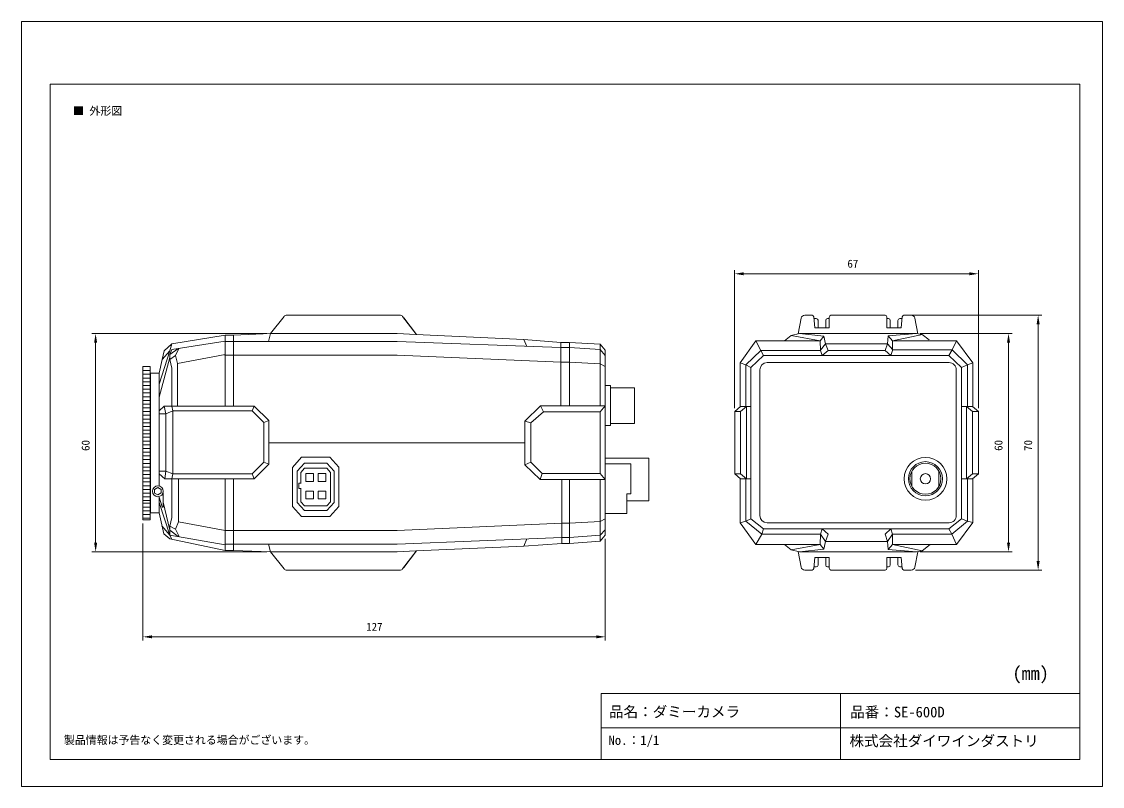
# Model space of a CAD drawing. Units: millimetres on the paper. Extents: x -148 to 148, y -105 to 105.
import ezdxf
from ezdxf.enums import TextEntityAlignment as Align

# ---------------------------------------------------------------- set-up
doc = ezdxf.new("R2010")
doc.units = ezdxf.units.MM
doc.layers.add('0-0_0', color=7, linetype='Continuous')
for name, color, linetype, lineweight in [('0-1_枠', 4, 'Continuous', 18), ('0-2_AM_5', 3, 'Continuous', 18), ('0-3_レイヤ__1', 7, 'Continuous', 18)]:
    doc.layers.add(name, color=color, linetype=linetype, lineweight=lineweight)
doc.styles.add('ＭＳ ゴシック', font='')
doc.styles.get('ＭＳ ゴシック').set_extended_font_data('MS Gothic')

msp = doc.modelspace()

# ---------------------------------------------------------------- linework, layer by layer
at = {"layer": '0-0_0'}
for points in [[(47.437, 35.762), (49.937, 35.346), (49.937, 36.179)], [(111.937, 36.179), (111.937, 35.346), (114.437, 35.762)], [(130.432, 21.88), (131.265, 21.88), (130.848, 24.38)], [(-128.58, 16.836), (-127.746, 16.836), (-128.163, 19.336)], [(122.293, 16.88), (123.126, 16.88), (122.709, 19.38)], [(-128.163, -40.606), (-127.746, -38.106), (-128.58, -38.106)], [(122.709, -40.62), (123.126, -38.12), (122.293, -38.12)], [(130.848, -45.62), (131.265, -43.12), (130.432, -43.12)], [(-115.143, -63.942), (-112.643, -64.359), (-112.643, -63.526)], [(9.399, -63.526), (9.399, -64.359), (11.899, -63.942)]]:
    msp.add_solid(points, dxfattribs=at)
at = {"layer": '0-1_枠'}
msp.add_lwpolyline([(-148.5, -105), (148.5, -105), (148.5, 105), (-148.5, 105)], close=True, dxfattribs=at)
at = {"layer": '0-2_AM_5'}
for p, q in [((47.437, -1.101), (47.437, 36.762)), ((111.937, 35.762), (49.937, 35.762)), ((114.437, -1.101), (114.437, 36.762)), ((94.249, 24.38), (131.848, 24.38)), ((130.848, 21.88), (130.848, -43.12)), ((-81.089, 19.336), (-129.163, 19.336)), ((98.451, 19.38), (123.709, 19.38)), ((-128.163, 16.836), (-128.163, -38.106)), ((122.709, 16.88), (122.709, -38.12)), ((-115.143, -32.825), (-115.143, -64.942)), ((11.899, -36.983), (11.899, -64.942)), ((-81.089, -40.606), (-129.163, -40.606)), ((98.451, -40.62), (123.709, -40.62)), ((97.11, -45.62), (131.848, -45.62)), ((-112.643, -63.942), (9.399, -63.942))]:
    msp.add_line(p, q, dxfattribs=at)
at = {"layer": '0-3_レイヤ__1'}
for p, q in [((-76.39, 24.048), (-80.089, 19.336)), ((-44.584, 24.423), (-75.609, 24.423)), ((-40.105, 19.201), (-43.789, 24.03)), ((66.713, 24.38), (68.716, 24.38)), ((88.781, 24.38), (73.914, 24.38)), ((93.982, 24.38), (95.974, 24.38)), ((-39.999, 19.06), (-43.489, 23.636)), ((65.731, 23.57), (64.905, 19.296)), ((69.88, 23.486), (69.248, 23.488)), ((70.38, 20.919), (70.38, 22.986)), ((72.481, 20.919), (72.481, 22.986)), ((73.414, 23.486), (72.981, 23.486)), ((89.716, 23.446), (89.281, 23.446)), ((90.216, 22.946), (90.216, 20.879)), ((92.317, 22.946), (92.317, 20.879)), ((93.447, 23.446), (92.817, 23.446)), ((97.785, 19.312), (96.956, 23.571)), ((-92.586, 18.89), (-90.263, 18.89)), ((-92.586, 12.497), (-92.586, 18.89)), ((-90.263, -0.545), (-90.263, 18.89)), ((-80.625, 17.194), (-80.089, 19.336)), ((-40.197, 19.069), (-45.284, 19.336)), ((-40.197, 19.069), (-45.284, 19.336)), ((-10.479, 17.73), (-40.197, 19.069)), ((62.95, 18.816), (61.166, 17.38)), ((65.243, 19.38), (62.94, 18.808)), ((70.968, 17.38), (62.94, 18.808)), ((71.946, 18.655), (65.243, 19.38)), ((97.451, 19.38), (65.243, 19.38)), ((71.948, 18.646), (70.968, 17.38)), ((72.424, 16.5), (71.946, 18.655)), ((89.654, 18.735), (89.45, 16.5)), ((97.451, 19.38), (89.654, 18.735)), ((90.863, 17.38), (89.654, 18.735)), ((99.094, 19.059), (90.863, 17.38)), ((98.85, 19.059), (97.451, 19.38)), ((100.892, 17.575), (99.012, 19.06)), ((-105.602, 15.19), (-107.77, 13.563)), ((-107.77, 13.563), (-107.259, 14.933)), ((-92.572, 17.21), (-107.259, 14.933)), ((-92.586, 15.162), (-92.586, 12.497)), ((-45.284, 17.194), (-92.572, 17.194)), ((-90.263, 17.194), (-90.263, 17.462)), ((-0.305, 15.474), (-45.284, 17.194)), ((-10.479, 17.73), (-9.665, 15.832)), ((-0.305, 16.926), (-10.479, 17.73)), ((-0.305, 15.474), (2.03, 15.474)), ((2.03, 16.882), (2.03, -0.504)), ((10.49, 16.414), (2.03, 16.882)), ((10.49, 15.003), (2.03, 15.474)), ((10.49, 16.414), (10.49, -0.504)), ((10.49, 16.414), (11.899, 14.769)), ((10.49, 15.003), (11.899, 13.359)), ((71.024, 14.703), (70.988, 17.377)), ((72.424, 16.5), (71.024, 14.745)), ((72.424, 16.5), (89.45, 16.5)), ((72.424, 16.5), (73.125, 14.703)), ((88.763, 14.703), (89.45, 16.5)), ((90.872, 14.896), (89.45, 16.5)), ((107.2, 14.907), (90.863, 14.907)), ((108.414, 17.38), (107.2, 14.907)), ((111.402, 10.737), (107.2, 14.907)), ((112.937, 11.3), (108.414, 17.38)), ((-107.77, 12.764), (-110.701, 1.842)), ((-110.701, 8.502), (-109.901, 12.231)), ((-107.77, 14.628), (-110.699, 5.439)), ((-105.639, 11.165), (-92.586, 13.563)), ((-92.711, 13.446), (-45.284, 13.446)), ((-92.586, -0.556), (-92.586, 12.497)), ((-45.284, 13.446), (-0.305, 11.479)), ((11.899, -35.983), (11.899, 14.751)), ((54.686, 14.703), (50.486, 10.737)), ((55.387, 13.304), (51.886, 10.036)), ((71.024, 14.703), (54.686, 14.703)), ((54.686, 14.703), (55.387, 13.304)), ((55.387, 13.304), (106.268, 13.304)), ((71.492, 13.304), (71.024, 14.703)), ((90.396, 13.304), (90.863, 14.703)), ((-113.182, 9.172), (-115.143, 9.172)), ((-105.657, 11.134), (-105.657, -0.556)), ((-0.305, 11.479), (2.03, 11.479)), ((2.03, 11.479), (10.49, 11.009)), ((11.899, 10.305), (10.49, 11.009)), ((48.937, -0.827), (48.937, 11.333)), ((50.486, 10.737), (50.486, -0.701)), ((51.886, 10.036), (50.486, 10.737)), ((51.886, 10.036), (51.886, -20.539)), ((54.346, -30.62), (54.346, 9.38)), ((56.346, 11.38), (106.38, 11.38)), ((108.346, 9.38), (108.346, -30.62)), ((111.402, 10.737), (109.768, 10.036)), ((109.768, 10.036), (109.768, -20.539)), ((111.402, 10.737), (112.937, 11.3)), ((111.402, 10.737), (111.402, -0.701)), ((112.937, 11.3), (112.937, -0.817)), ((-113.182, 8.149), (-115.143, 8.149)), ((-113.182, 7.126), (-115.143, 7.126)), ((-113.182, 6.103), (-115.143, 6.103)), ((-113.099, -29.86), (-113.099, 8.502)), ((-110.701, 8.502), (-113.099, 8.502)), ((-110.701, 5.571), (-110.701, 8.502)), ((-113.182, 5.08), (-115.143, 5.08)), ((-113.182, 4.057), (-115.143, 4.057)), ((-113.182, 3.034), (-115.143, 3.034)), ((-113.182, 2.011), (-115.143, 2.011)), ((-113.182, 0.988), (-115.143, 0.988)), ((-113.182, -0.035), (-115.143, -0.035)), ((-113.182, -1.058), (-115.143, -1.058)), ((-113.182, -2.081), (-115.143, -2.081)), ((-109.368, -0.556), (-110.701, -1.888)), ((-108.834, -2.687), (-110.701, -2.687)), ((-84.593, -0.556), (-109.368, -0.556)), ((-109.368, -0.556), (-108.834, -2.687)), ((-106.97, -1.888), (-108.834, -2.687)), ((-108.834, -2.687), (-108.834, -18.405)), ((-106.97, -1.888), (-92.586, -1.888)), ((-85.126, -1.888), (-84.593, -0.556)), ((-5.087, -2.149), (-5.903, -0.504)), ((-5.903, -0.504), (10.49, -0.504)), ((11.899, -0.504), (10.49, -0.504)), ((10.49, -2.149), (10.49, -19.066)), ((47.451, -19.139), (47.451, -2.101)), ((51.886, -0.701), (49.084, -0.701)), ((49.084, -2.101), (49.084, -19.139)), ((50.72, -0.701), (50.72, -20.539)), ((112.801, -0.701), (109.768, -0.701)), ((111.168, -20.539), (111.168, -0.701)), ((112.801, -0.701), (114.437, -2.101)), ((112.801, -19.139), (112.801, -2.101)), ((114.437, -2.101), (114.437, -19.139)), ((-113.182, -3.104), (-115.143, -3.104)), ((-113.182, -4.127), (-115.143, -4.127)), ((-113.182, -5.15), (-115.143, -5.15)), ((-81.931, -5.084), (-80.597, -4.552)), ((-10.187, -4.733), (-8.543, -5.203)), ((13.31, -5.885), (11.899, -5.885)), ((-113.182, -6.173), (-115.143, -6.173)), ((-113.182, -7.196), (-115.143, -7.196)), ((-113.182, -8.219), (-115.143, -8.219)), ((-113.182, -9.141), (-115.143, -9.141)), ((-113.182, -10.164), (-115.143, -10.164)), ((-113.182, -11.187), (-115.143, -11.187)), ((-10.23, -10.62), (-80.487, -10.62)), ((-113.182, -12.21), (-115.143, -12.21)), ((-113.182, -13.233), (-115.143, -13.233)), ((-113.182, -14.256), (-115.143, -14.256)), ((-113.182, -15.279), (-115.143, -15.279)), ((-113.182, -16.302), (-115.143, -16.302)), ((-113.182, -17.325), (-115.143, -17.325)), ((-81.931, -16.007), (-80.597, -16.54)), ((-10.187, -16.716), (-8.543, -16.011)), ((11.885, -16.443), (18.899, -16.443)), ((18.899, -16.443), (18.899, -24.643)), ((23.899, -26.62), (23.899, -14.884)), ((-113.182, -18.348), (-115.143, -18.348)), ((-113.182, -19.371), (-115.143, -19.371)), ((-113.182, -20.394), (-115.143, -20.394)), ((-108.834, -18.405), (-110.701, -18.405)), ((-109.104, -20.506), (-84.593, -20.536)), ((-108.834, -18.405), (-109.101, -20.536)), ((-108.834, -18.405), (-106.97, -19.203)), ((-107.237, -20.536), (-107.237, -31.191)), ((-92.586, -19.203), (-106.97, -19.203)), ((-90.263, -40.248), (-90.263, -20.625)), ((-85.126, -19.203), (-84.593, -20.536)), ((-5.958, -20.71), (-5.488, -19.066)), ((-5.958, -20.71), (11.899, -20.71)), ((2.03, -20.71), (2.03, -38.332)), ((10.49, -20.71), (10.49, -37.628)), ((49.084, -20.539), (47.451, -19.139)), ((48.937, -20.412), (48.937, -32.676)), ((51.886, -20.539), (49.084, -20.539)), ((50.486, -20.539), (50.486, -32.209)), ((51.886, -31.509), (51.886, -20.539)), ((96.165, -22.57), (96.165, -18.444)), ((96.165, -18.444), (96.165, -22.624)), ((103.586, -18.444), (103.586, -18.444)), ((103.586, -18.444), (103.586, -22.617)), ((109.768, -20.539), (112.801, -20.539)), ((109.768, -20.539), (109.768, -31.509)), ((111.402, -32.209), (111.402, -20.539)), ((112.801, -20.539), (114.437, -19.139)), ((112.937, -20.423), (112.937, -32.549)), ((-113.182, -21.417), (-115.143, -21.417)), ((-113.182, -22.44), (-115.143, -22.44)), ((-113.182, -23.463), (-115.143, -23.463)), ((-113.182, -24.486), (-115.143, -24.486)), ((-113.182, -25.509), (-115.143, -25.509)), ((-113.182, -26.532), (-115.143, -26.532)), ((-110.701, -26.928), (-110.701, -25.596)), ((-109.901, -28.261), (-110.701, -25.596)), ((-109.635, -24.43), (-109.635, -28.261)), ((17.846, -24.643), (18.899, -24.643)), ((17.846, -24.643), (17.846, -30.067)), ((17.899, -26.62), (23.899, -26.62)), ((-113.182, -27.275), (-115.143, -27.275)), ((-113.182, -28.298), (-115.143, -28.298)), ((-113.182, -29.321), (-115.143, -29.321)), ((-110.701, -29.86), (-110.701, -26.928)), ((-110.701, -27.009), (-107.77, -35.987)), ((-107.77, -34.654), (-109.635, -26.928)), ((-113.182, -30.343), (-115.143, -30.343)), ((-113.182, -31.366), (-115.143, -31.366)), ((-110.701, -29.86), (-113.099, -29.86)), ((-107.77, -33.589), (-107.237, -31.191)), ((-92.586, -34.716), (-105.424, -32.376)), ((10.49, -32.223), (2.03, -32.693)), ((2.03, -32.693), (2.03, -32.459)), ((10.49, -32.223), (11.899, -31.518)), ((17.846, -30.067), (11.899, -30.067)), ((48.937, -32.676), (50.486, -32.209)), ((51.886, -31.509), (50.486, -32.209)), ((54.874, -35.722), (50.486, -32.209)), ((51.886, -31.509), (55.387, -34.309)), ((106.38, -32.62), (56.346, -32.62)), ((111.402, -32.209), (107.163, -35.722)), ((112.937, -32.54), (108.414, -38.62)), ((111.402, -32.209), (109.768, -31.509)), ((111.402, -32.209), (112.937, -32.549)), ((-107.77, -34.654), (-107.77, -35.987)), ((-105.451, -36.393), (-107.77, -34.654)), ((-45.284, -34.716), (-92.586, -34.716)), ((-0.083, -32.693), (-45.284, -34.716)), ((-0.083, -32.693), (2.03, -32.693)), ((11.899, -34.573), (10.49, -35.983)), ((53.235, -38.62), (48.937, -32.676)), ((54.874, -35.722), (55.387, -34.309)), ((55.387, -34.309), (90.827, -34.309)), ((71.492, -34.309), (71.024, -35.722)), ((71.492, -34.309), (73.125, -35.71)), ((88.763, -35.71), (90.396, -34.309)), ((90.396, -34.309), (90.863, -35.722)), ((107.163, -35.722), (106.268, -34.309)), ((-92.586, -38.65), (-107.77, -35.987)), ((-92.641, -38.464), (-45.284, -38.464)), ((-90.263, -38.732), (-90.263, -38.464)), ((-80.089, -40.606), (-80.625, -38.464)), ((-45.284, -38.464), (-0.083, -36.688)), ((-9.649, -37.064), (-10.479, -39)), ((-0.083, -36.688), (2.03, -36.688)), ((2.03, -36.688), (10.49, -35.983)), ((2.03, -38.332), (10.49, -37.628)), ((11.899, -35.983), (10.49, -37.628)), ((54.874, -35.722), (71.024, -35.722)), ((71.024, -35.722), (70.968, -38.62)), ((72.424, -37.74), (71.024, -35.722)), ((72.424, -37.74), (71.946, -39.894)), ((72.424, -37.74), (73.125, -35.71)), ((72.424, -37.74), (89.45, -37.74)), ((88.763, -35.71), (89.45, -37.74)), ((90.863, -35.722), (89.45, -37.74)), ((89.654, -39.975), (89.45, -37.74)), ((90.863, -35.722), (107.163, -35.722)), ((108.414, -38.62), (107.163, -35.722)), ((-90.263, -40.248), (-92.586, -40.248)), ((-90.263, -40.248), (-80.089, -40.606)), ((-76.39, -45.287), (-80.089, -40.575)), ((-80.089, -40.606), (-45.284, -40.606)), ((-45.284, -40.606), (-40.197, -40.339)), ((-40.105, -40.44), (-43.789, -45.269)), ((-39.999, -40.299), (-43.489, -44.876)), ((62.94, -40.048), (61.166, -38.62)), ((70.968, -38.62), (62.94, -40.048)), ((65.243, -40.62), (62.94, -40.048)), ((65.731, -44.81), (64.905, -40.536)), ((71.946, -39.894), (65.243, -40.62)), ((97.451, -40.62), (65.243, -40.62)), ((71.948, -39.885), (70.968, -38.62)), ((90.863, -38.62), (89.654, -39.975)), ((97.451, -40.62), (89.654, -39.975)), ((99.012, -40.3), (90.863, -38.62)), ((97.785, -40.551), (96.956, -44.811)), ((99.012, -40.3), (97.451, -40.62)), ((101.139, -38.62), (99.012, -40.3)), ((70.38, -42.158), (70.38, -44.225)), ((72.481, -42.158), (72.481, -44.225)), ((90.216, -44.185), (90.216, -42.118)), ((92.317, -44.185), (92.317, -42.118)), ((-44.584, -45.663), (-75.609, -45.663)), ((66.713, -45.62), (68.716, -45.62)), ((69.88, -44.725), (69.248, -44.728)), ((73.414, -44.725), (72.981, -44.725)), ((88.781, -45.62), (73.914, -45.62)), ((89.716, -44.685), (89.281, -44.685)), ((93.447, -44.685), (92.817, -44.685)), ((93.982, -45.62), (95.974, -45.62)), ((76.552, -79.469), (76.552, -97.657)), ((10.797, -88.905), (142.306, -88.905))]:
    msp.add_line(p, q, dxfattribs=at)
for points in [[(-140.622, -97.657), (142.306, -97.657), (142.306, 87.783), (-140.622, 87.783)], [(-109.901, 12.231), (-107.77, 14.628), (-107.237, 16.492), (-109.368, 14.628)], [(-115.143, -31.825), (-113.182, -31.825), (-113.182, 10.287), (-115.143, 10.287)], [(-63.803, -14.645), (-61.341, -17.388), (-61.341, -28.159), (-63.809, -30.911), (-71.582, -30.911), (-74.045, -28.159), (-74.045, -17.398), (-71.582, -14.645)], [(-64.58, -16.274), (-62.613, -18.468), (-62.613, -27.083), (-64.587, -29.286), (-70.804, -29.286), (-72.776, -27.083), (-72.776, -18.472), (-70.804, -16.274)], [(-70.424, -21.255), (-70.424, -19.124), (-68.291, -19.124), (-68.291, -21.255)], [(-67.001, -21.255), (-67.001, -19.124), (-64.87, -19.124), (-64.87, -21.255)], [(-111.051, -22.892), (-111.999, -23.521), (-111.999, -24.461), (-111.051, -24.962), (-110.167, -24.439), (-110.167, -23.499)], [(-70.424, -26.064), (-70.424, -23.932), (-68.291, -23.932), (-68.291, -26.064)], [(-67.001, -26.064), (-67.001, -23.932), (-64.87, -23.932), (-64.87, -26.064)], [(142.306, -97.657), (10.797, -97.657), (10.797, -79.469), (142.306, -79.469)]]:
    msp.add_lwpolyline(points, close=True, dxfattribs=at)
for points in [[(69.215, 23.919), (69.446, 20.919), (73.414, 20.919), (73.414, 23.88)], [(89.281, 23.88), (89.281, 20.879), (93.249, 20.879), (93.483, 23.919)], [(-92.586, 18.89), (-107.237, 16.492), (-92.586, 18.89)], [(-45.284, 19.336), (-80.089, 19.336), (-90.263, 18.89)], [(-105.639, 11.165), (-106.172, 13.296), (-105.276, 15.241)], [(2.03, 16.882), (-0.305, 16.926), (-0.305, -0.545)], [(53.235, 17.38), (48.937, 11.333), (50.486, 10.737)], [(54.686, 14.703), (53.235, 17.38), (70.968, 17.38)], [(90.863, 14.703), (90.863, 17.38), (108.414, 17.38)], [(107.2, 14.907), (106.268, 13.304), (109.768, 10.036)], [(-106.172, 13.296), (-107.77, 12.231), (-107.77, 13.563)], [(-107.77, 12.231), (-107.237, 9.833), (-107.237, -0.556)], [(71.492, 13.304), (73.125, 14.703), (88.763, 14.703), (90.396, 13.304)], [(-110.701, -0.556), (-110.701, 1.842), (-110.701, 5.571)], [(13.31, -5.885), (13.31, 5.067), (11.899, 5.067)], [(13.31, -5.375), (19.899, -5.375), (19.899, 4.482), (13.31, 4.482)], [(-109.101, -20.536), (-110.701, -19.203), (-110.701, -10.679), (-110.701, -0.556)], [(-107.237, -0.556), (-106.97, -1.888), (-106.97, -19.203), (-107.237, -20.536)], [(-92.586, -1.888), (-85.126, -1.888), (-81.931, -5.084), (-81.931, -16.007), (-85.126, -19.203), (-92.586, -19.203)], [(-84.593, -0.556), (-80.597, -4.552), (-80.597, -16.54), (-84.593, -20.536)], [(-5.903, -0.504), (-10.187, -4.733), (-10.187, -16.716), (-5.958, -20.71)], [(11.899, -20.71), (10.49, -19.066), (-5.488, -19.066), (-8.543, -16.011), (-8.543, -5.203), (-5.087, -2.149)], [(-5.087, -2.149), (10.49, -2.149), (11.899, -0.504)], [(49.084, -0.701), (47.451, -2.101), (49.084, -2.101), (50.72, -0.701)], [(111.168, -0.701), (112.801, -2.101), (114.437, -2.101)], [(-71.759, -21.735), (-71.759, -18.856), (-70.727, -17.576), (-64.594, -17.576), (-63.629, -18.85), (-63.629, -26.881), (-64.597, -27.985), (-70.727, -27.985), (-71.759, -26.881), (-71.759, -23.164)], [(11.899, -14.884), (23.899, -14.884), (23.899, -26.62)], [(-110.701, -22.495), (-110.701, -20.802), (-110.701, -19.203)], [(-107.77, -37.052), (-92.586, -40.248), (-92.586, -20.536)], [(-105.424, -20.725), (-105.424, -32.376), (-106.172, -34.387), (-105.243, -36.43)], [(2.03, -38.332), (-0.083, -38.332), (-0.083, -20.71)], [(50.72, -20.539), (49.084, -19.139), (47.451, -19.139)], [(112.801, -20.539), (114.437, -19.139), (112.801, -19.139), (111.168, -20.539)], [(-71.678, -23.182), (-72.352, -23.182), (-72.352, -21.742), (-71.713, -21.742)], [(-107.77, -37.052), (-109.461, -35.642), (-110.701, -29.86)], [(90.163, -34.309), (106.268, -34.309), (109.768, -31.509)], [(-109.922, -33.493), (-107.77, -35.987), (-107.174, -37.178)], [(-106.172, -34.387), (-107.77, -33.589), (-107.77, -34.654)], [(-45.284, -40.606), (-40.197, -40.339), (-10.479, -39), (-0.083, -38.332)], [(54.874, -35.722), (53.235, -38.62), (70.968, -38.62)], [(90.863, -35.722), (90.863, -38.62), (108.414, -38.62)], [(69.215, -45.158), (69.446, -42.158), (73.414, -42.158), (73.414, -45.12)], [(89.281, -45.12), (89.281, -42.118), (93.249, -42.118), (93.483, -45.158)]]:
    msp.add_lwpolyline(points, dxfattribs=at)
for centre, radius in [((99.873, -20.53), 5.868), ((99.874, -20.53), 4.695), ((99.873, -20.53), 4.258), ((99.874, -20.53), 1.407), ((-111.057, -23.953), 1.5)]:
    msp.add_circle(centre, radius, dxfattribs=at)
for centre, radius, start, end in [((-75.609, 23.423), 1, 90, 141.34018), ((-44.584, 23.423), 1, 37.33558, 90), ((66.713, 23.38), 1, 90, 169.05929), ((68.716, 23.88), 0.5, 4.40283, 90), ((73.914, 23.88), 0.5, 90, 180), ((88.781, 23.88), 0.5, 0, 90), ((93.982, 23.88), 0.5, 90, 175.5972), ((95.974, 23.38), 1, 11.00689, 90), ((69.88, 22.986), 0.5, 0, 90), ((72.981, 22.986), 0.5, 90, 180), ((89.716, 22.946), 0.5, 0, 90), ((92.817, 22.946), 0.5, 90, 180), ((56.346, 9.38), 2, 90, 180), ((106.403, 9.437), 1.944, 358.32883, 90.69214), ((-109.768, -28.2), 0.147, 204.57109, 335.42891), ((56.346, -30.62), 2, 180, 270), ((106.403, -30.676), 1.944, 269.30786, 1.67117), ((69.88, -44.225), 0.5, 270, 0), ((72.981, -44.225), 0.5, 180, 270), ((89.716, -44.185), 0.5, 270, 0), ((92.817, -44.185), 0.5, 180, 270), ((-75.609, -44.663), 1, 218.65982, 270), ((-44.584, -44.663), 1, 270, 322.66442), ((66.713, -44.62), 1, 190.94071, 270), ((68.716, -45.12), 0.5, 270, 355.59717), ((73.914, -45.12), 0.5, 180, 270), ((88.781, -45.12), 0.5, 270, 0), ((93.982, -45.12), 0.5, 184.4028, 270), ((95.974, -44.62), 1, 270, 348.99311)]:
    msp.add_arc(centre, radius, start, end, dxfattribs=at)

# ---------------------------------------------------------------- texts
at = {"layer": '0-2_AM_5', "color": 7, "style": 'ＭＳ ゴシック'}
for s, p in [('67', (78.437, 36.762)), ('127', (-53.807, -62.942))]:
    msp.add_text(s, height=2.199, dxfattribs=at).set_placement(p, align=Align.BOTTOM_LEFT)
for s, p in [('60', (-129.163, -12.885)), ('60', (121.709, -12.87)), ('70', (129.848, -12.87))]:
    msp.add_text(s, height=2.199, rotation=90, dxfattribs=at).set_placement(p, align=Align.BOTTOM_LEFT)
at = {"layer": '0-3_レイヤ__1', "style": 'ＭＳ ゴシック'}
for s, height, p in [('■ 外形図', 2.199, (-134.36, 78.718)), ('(mm)', 3.666, (123.793, -76.866)), ('品名：ダミーカメラ', 2.933, (12.923, -86.858)), ('品番：SE-600D', 2.933, (79.188, -86.938)), ('製品情報は予告なく変更される場合がございます。', 2.199, (-136.873, -94.046)), ('No.：1/1', 2.566, (12.767, -94.373)), ('株式会社ダイワインダストリ', 2.933, (78.996, -94.857))]:
    msp.add_text(s, height=height, dxfattribs=at).set_placement(p, align=Align.BOTTOM_LEFT)

doc.saveas('drawing.dxf')
